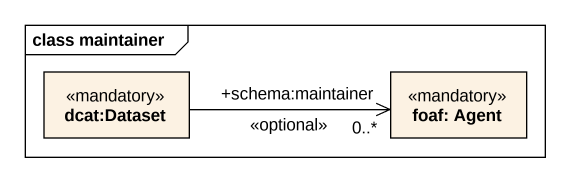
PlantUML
@startuml
mainframe class maintainer
hide circle
hide empty members
class "dcat:Dataset" as dcat_Dataset <<mandatory>>
class "foaf: Agent" as foaf_Agent <<mandatory>>
dcat_Dataset -right-> "+schema:maintainer\n0..*" foaf_Agent : <<optional>>
@enduml
